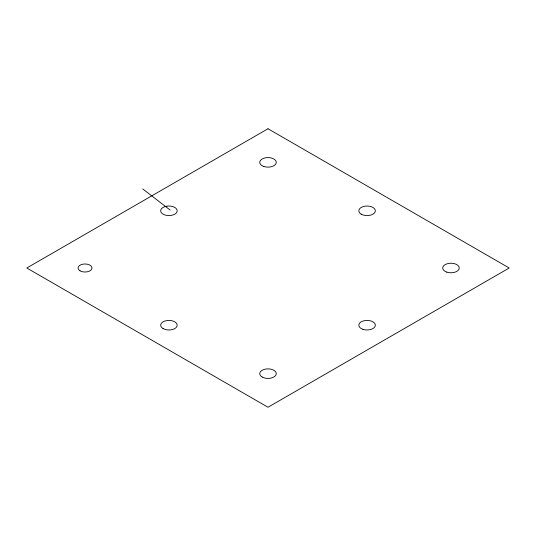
<?xml version="1.0" encoding="UTF-8"?>
<svg xmlns="http://www.w3.org/2000/svg" width="536" height="536" viewBox="0 0 536 536"><rect width="100%" height="100%" fill="white"/><g stroke="black" fill="none" stroke-linecap="round" stroke-linejoin="round"><path stroke-width="0.8" d="M142.77 188.94L170.167 210.085M268 128.747L26.8 268L268 407.253L509.2 268L268 128.747M166.783 206.186L164.786 206.662A8.281 4.784 0 0 0 164.177 214.715A8.281 4.784 0 0 0 177.081 211.633A8.281 4.784 0 0 0 166.783 206.186M361.217 214.179A8.281 4.784 0 0 0 375.073 212.035A8.281 4.784 0 0 0 364.929 206.186A8.281 4.784 0 0 0 361.217 214.179M362.932 329.339A8.281 4.784 0 0 0 375.354 325.198A8.281 4.784 0 0 0 362.932 321.057A8.281 4.784 0 0 0 362.932 329.339M163.071 328.581A8.281 4.784 0 0 0 176.927 326.437A8.281 4.784 0 0 0 166.783 320.582A8.281 4.784 0 0 0 163.071 328.581M80.092 270.848A6.975 4.027 0 0 0 91.763 269.045A6.975 4.027 0 0 0 83.221 264.107A6.975 4.027 0 0 0 80.092 270.848M262.144 377.022A8.281 4.784 0 0 0 276 374.878A8.281 4.784 0 0 0 265.856 369.023A8.281 4.784 0 0 0 262.144 377.022M446.836 272.141A8.281 4.784 0 0 0 459.258 268A8.281 4.784 0 0 0 446.836 263.859A8.281 4.784 0 0 0 446.836 272.141M263.859 166.502A8.281 4.784 0 0 0 276.281 162.361A8.281 4.784 0 0 0 263.859 158.221A8.281 4.784 0 0 0 263.859 166.502"/></g></svg>
